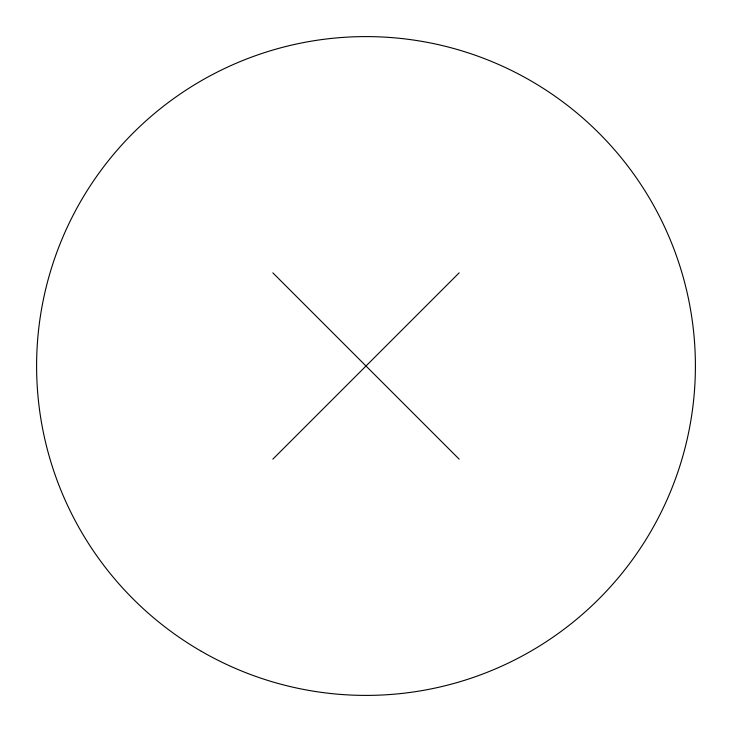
<?xml version="1.0" encoding="UTF-8"?>
<svg xmlns="http://www.w3.org/2000/svg" width="732" height="732" viewBox="0 0 732 732"><rect width="100%" height="100%" fill="white"/><g stroke="black" fill="none" stroke-linecap="round" stroke-linejoin="round"><path stroke-width="1.1" d="M272.835 459.165L459.165 272.835M272.835 272.835L459.165 459.165M201.3 651.27A329.4 329.4 0 0 0 695.4 366A329.4 329.4 0 0 0 201.3 80.73A329.4 329.4 0 0 0 201.3 651.27"/></g></svg>
